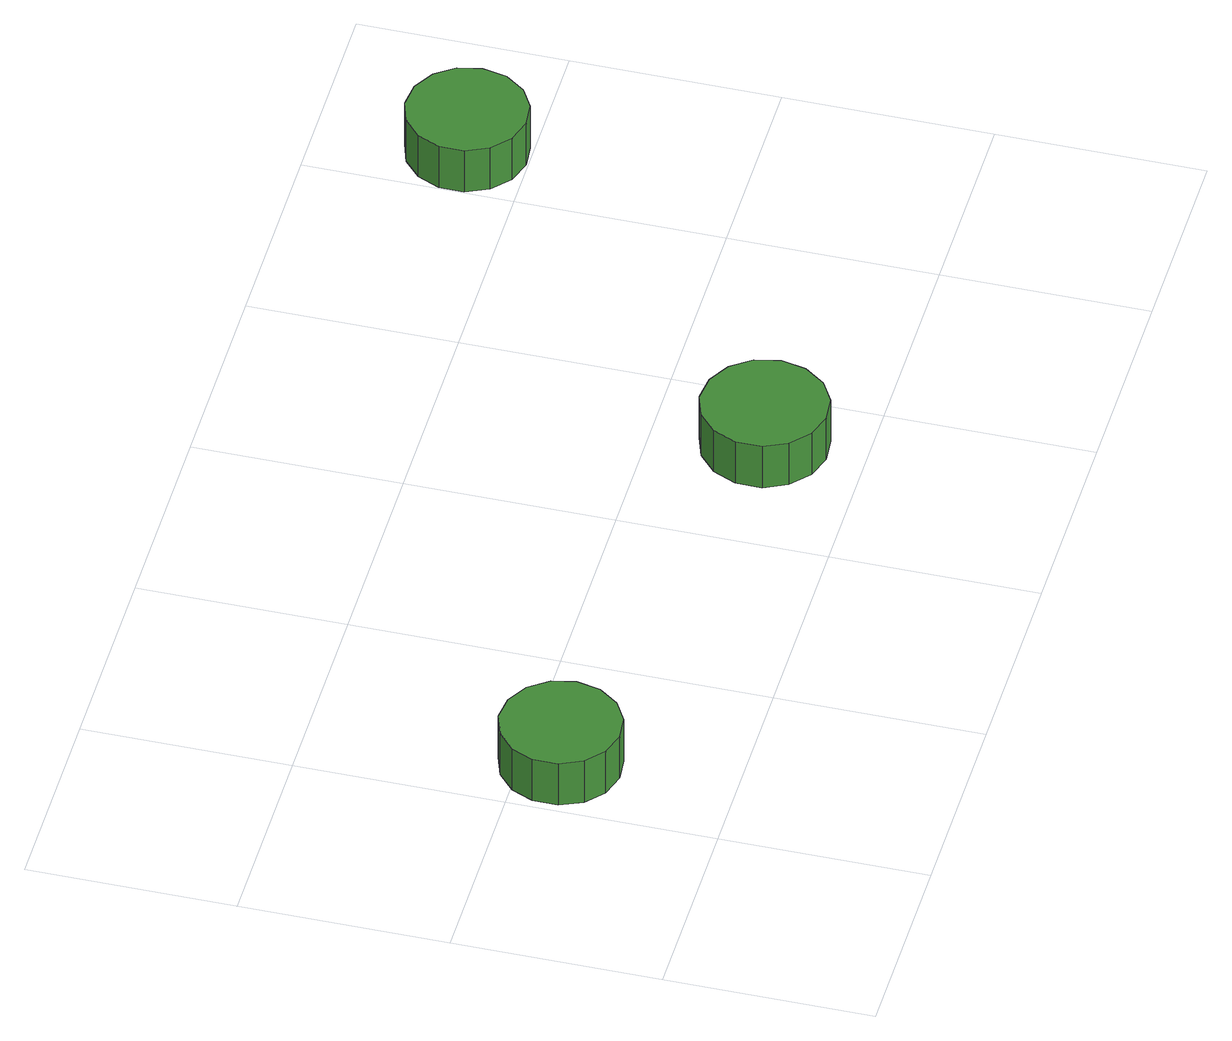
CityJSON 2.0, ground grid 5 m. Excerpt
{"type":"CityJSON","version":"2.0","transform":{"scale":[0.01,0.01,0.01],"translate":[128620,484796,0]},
"CityObjects":{
"tree1":{"type":"SolitaryVegetationObject","attributes":{"function":"something"},"geometry":[{"type":"MultiSurface","lod":"1","boundaries":[[[0,1,2,3,4,5,6,7,8,9,10,11,12,13,14]],[[15,16,17,18,19,20,21,22,23,24,25,26,27,28,29]],[[0,29,28,1]],[[1,28,27,2]],[[2,27,26,3]],[[3,26,25,4]],[[4,25,24,5]],[[5,24,23,6]],[[6,23,22,7]],[[7,22,21,8]],[[8,21,20,9]],[[9,20,19,10]],[[10,19,18,11]],[[11,18,17,12]],[[12,17,16,13]],[[13,16,15,14]],[[14,15,29,0]]]}]},
"tree2":{"type":"SolitaryVegetationObject","attributes":{"function":"something"},"geometry":[{"type":"MultiSurface","lod":"1","boundaries":[[[30,31,32,33,34,35,36,37,38,39,40,41,42,43,44]],[[45,46,47,48,49,50,51,52,53,54,55,56,57,58,59]],[[30,59,58,31]],[[31,58,57,32]],[[32,57,56,33]],[[33,56,55,34]],[[34,55,54,35]],[[35,54,53,36]],[[36,53,52,37]],[[37,52,51,38]],[[38,51,50,39]],[[39,50,49,40]],[[40,49,48,41]],[[41,48,47,42]],[[42,47,46,43]],[[43,46,45,44]],[[44,45,59,30]]]}]},
"tree3":{"type":"SolitaryVegetationObject","attributes":{"function":"something"},"geometry":[{"type":"MultiSurface","lod":"1","boundaries":[[[60,61,62,63,64,65,66,67,68,69,70,71,72,73,74]],[[75,76,77,78,79,80,81,82,83,84,85,86,87,88,89]],[[60,89,88,61]],[[61,88,87,62]],[[62,87,86,63]],[[63,86,85,64]],[[64,85,84,65]],[[65,84,83,66]],[[66,83,82,67]],[[67,82,81,68]],[[68,81,80,69]],[[69,80,79,70]],[[70,79,78,71]],[[71,78,77,72]],[[72,77,76,73]],[[73,76,75,74]],[[74,75,89,60]]]}]}
},
"vertices":[
[306,412,168],[293,470,168],[258,518,168],[206,548,168],[147,555,168],[90,536,168],[46,496,168],[22,442,168],[22,382,168],[46,327,168],[90,287,168],[147,269,168],[206,275,168],[258,305,168],[293,353,168],[293,353,43],[258,305,43],[206,275,43],[147,269,43],[90,287,43],[46,327,43],[22,382,43],[22,442,43],[46,496,43],[90,536,43],[147,555,43],[206,548,43],[258,518,43],[293,470,43],[306,412,43],
[1490,239,168],[1477,300,168],[1440,350,168],[1386,381,168],[1324,388,168],[1265,368,168],[1219,327,168],[1193,270,168],[1193,207,168],[1219,151,168],[1265,109,168],[1324,90,168],[1386,96,168],[1440,127,168],[1477,178,168],[1477,178,43],[1440,127,43],[1386,96,43],[1324,90,43],[1265,109,43],[1219,151,43],[1193,207,43],[1193,270,43],[1219,327,43],[1265,368,43],[1324,388,43],[1386,381,43],[1440,350,43],[1477,300,43],[1490,239,43],
[2285,1147,172],[2273,1205,172],[2238,1253,172],[2186,1283,172],[2127,1289,172],[2070,1271,172],[2026,1231,172],[2001,1177,172],[2001,1117,172],[2026,1062,172],[2070,1022,172],[2127,1004,172],[2186,1010,172],[2238,1040,172],[2273,1088,172],[2273,1088,47],[2238,1040,47],[2186,1010,47],[2127,1004,47],[2070,1022,47],[2026,1062,47],[2001,1117,47],[2001,1177,47],[2026,1231,47],[2070,1271,47],[2127,1289,47],[2186,1283,47],[2238,1253,47],[2273,1205,47],[2285,1147,47]
]}
